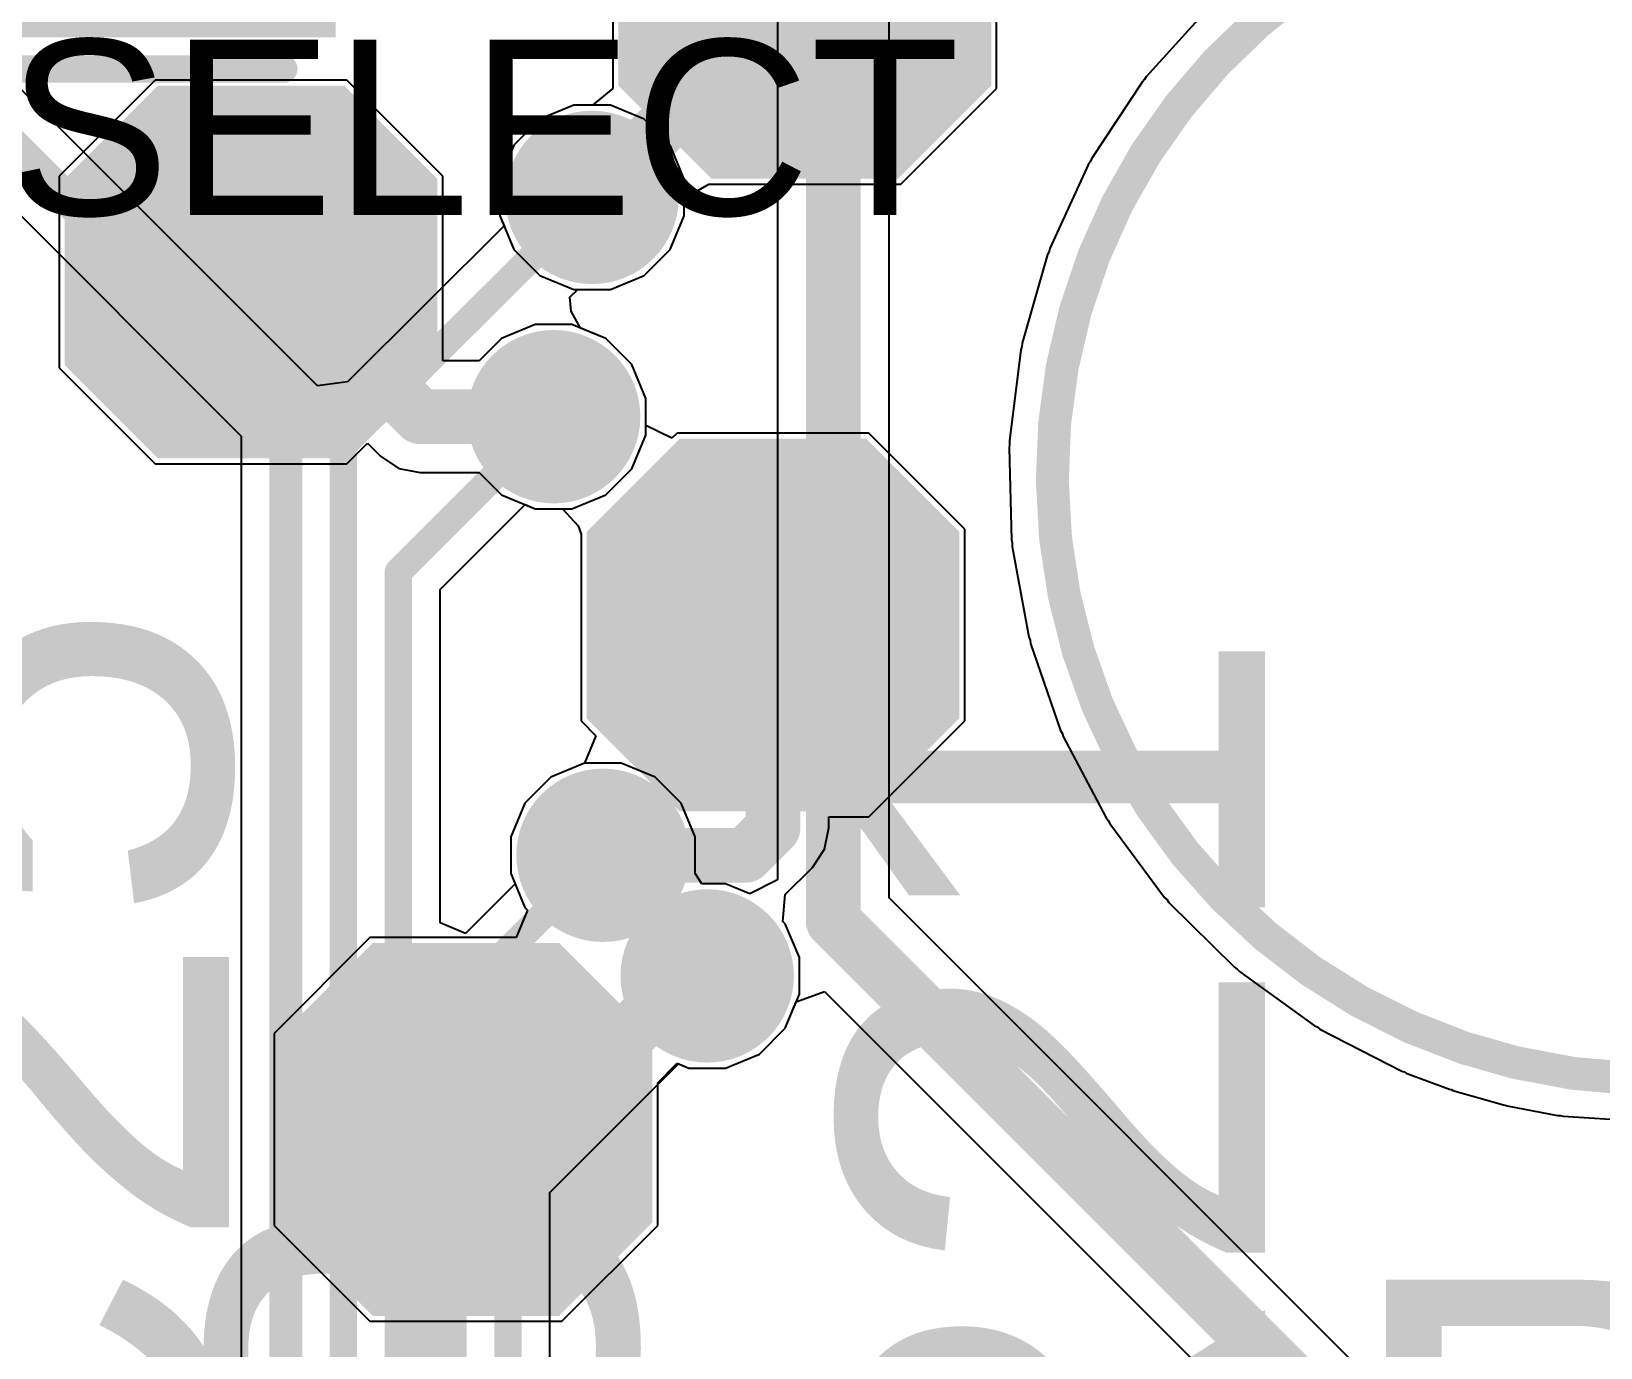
# Model space of a CAD drawing. Header units: millimetres. Extents: x -23 to 83, y -38 to 11.
# Drawn here: x 65.96 to 73.23, y -2.03 to 4.07 of the extents above; entities that cross this region are included whole.
import ezdxf

# ---------------------------------------------------------------- set-up
doc = ezdxf.new("R2010")
doc.units = ezdxf.units.MM
for name, color, linetype in [('BottomLayer', 5, 'Continuous'), ('BottomPaste', 16, 'Continuous'), ('BottomSolder', 6, 'Continuous'), ('Mechanical2', 216, 'Continuous'), ('TopLayer', 1, 'Continuous'), ('TopOverlay', 2, 'Continuous'), ('TopPaste', 8, 'Continuous'), ('TopSolder', 216, 'Continuous'), ('ViaHoleLayer', 16, 'Continuous')]:
    doc.layers.add(name, color=color, linetype=linetype)
doc.styles.add('Arial', font='', dxfattribs={"height": 0.2})
doc.styles.get('Arial').set_extended_font_data('Arial')

# ---------------------------------------------------------------- blocks, each defined once
blk = doc.blocks.new('T__________B_70')
at = {"layer": 'BottomLayer'}
blk.add_hatch(color=5, dxfattribs=at).paths.add_polyline_path([(0.381, 0.762), (-0.381, 0.762), (-0.762, 0.381), (-0.762, -0.381), (-0.381, -0.762), (0.381, -0.762), (0.762, -0.381), (0.762, 0.381)])
at = {"layer": 'BottomPaste'}
blk.add_hatch(color=16, dxfattribs=at).paths.add_polyline_path([(0.381, 0.762), (-0.381, 0.762), (-0.762, 0.381), (-0.762, -0.381), (-0.381, -0.762), (0.381, -0.762), (0.762, -0.381), (0.762, 0.381)])
at = {"layer": 'BottomSolder'}
blk.add_hatch(color=6, dxfattribs=at).paths.add_polyline_path([(0.4318, 0.8636), (-0.4318, 0.8636), (-0.8636, 0.4318), (-0.8636, -0.4318), (-0.4318, -0.8636), (0.4318, -0.8636), (0.8636, -0.4318), (0.8636, 0.4318)])
blk = doc.blocks.new('T__________B_74')
at = {"layer": 'BottomLayer'}
blk.add_hatch(color=5, dxfattribs=at).paths.add_polyline_path([(0.381, 0.762), (-0.381, 0.762), (-0.762, 0.381), (-0.762, -0.381), (-0.381, -0.762), (0.381, -0.762), (0.762, -0.381), (0.762, 0.381)])
at = {"layer": 'BottomPaste'}
blk.add_hatch(color=16, dxfattribs=at).paths.add_polyline_path([(0.381, 0.762), (-0.381, 0.762), (-0.762, 0.381), (-0.762, -0.381), (-0.381, -0.762), (0.381, -0.762), (0.762, -0.381), (0.762, 0.381)])
at = {"layer": 'BottomSolder'}
blk.add_hatch(color=6, dxfattribs=at).paths.add_polyline_path([(0.4318, 0.8636), (-0.4318, 0.8636), (-0.8636, 0.4318), (-0.8636, -0.4318), (-0.4318, -0.8636), (0.4318, -0.8636), (0.8636, -0.4318), (0.8636, 0.4318)])
blk = doc.blocks.new('T__________B_75')
at = {"layer": 'BottomLayer'}
blk.add_hatch(color=5, dxfattribs=at).paths.add_polyline_path([(0.381, 0.762), (-0.381, 0.762), (-0.762, 0.381), (-0.762, -0.381), (-0.381, -0.762), (0.381, -0.762), (0.762, -0.381), (0.762, 0.381)])
at = {"layer": 'BottomPaste'}
blk.add_hatch(color=16, dxfattribs=at).paths.add_polyline_path([(0.381, 0.762), (-0.381, 0.762), (-0.762, 0.381), (-0.762, -0.381), (-0.381, -0.762), (0.381, -0.762), (0.762, -0.381), (0.762, 0.381)])
at = {"layer": 'BottomSolder'}
blk.add_hatch(color=6, dxfattribs=at).paths.add_polyline_path([(0.4318, 0.8636), (-0.4318, 0.8636), (-0.8636, 0.4318), (-0.8636, -0.4318), (-0.4318, -0.8636), (0.4318, -0.8636), (0.8636, -0.4318), (0.8636, 0.4318)])
blk = doc.blocks.new('T__________B_76')
at = {"layer": 'BottomLayer'}
blk.add_hatch(color=5, dxfattribs=at).paths.add_polyline_path([(0.381, 0.762), (-0.381, 0.762), (-0.762, 0.381), (-0.762, -0.381), (-0.381, -0.762), (0.381, -0.762), (0.762, -0.381), (0.762, 0.381)])
at = {"layer": 'BottomPaste'}
blk.add_hatch(color=16, dxfattribs=at).paths.add_polyline_path([(0.381, 0.762), (-0.381, 0.762), (-0.762, 0.381), (-0.762, -0.381), (-0.381, -0.762), (0.381, -0.762), (0.762, -0.381), (0.762, 0.381)])
at = {"layer": 'BottomSolder'}
blk.add_hatch(color=6, dxfattribs=at).paths.add_polyline_path([(0.4318, 0.8636), (-0.4318, 0.8636), (-0.8636, 0.4318), (-0.8636, -0.4318), (-0.4318, -0.8636), (0.4318, -0.8636), (0.8636, -0.4318), (0.8636, 0.4318)])
blk = doc.blocks.new('EVQ_P7J01P_119')
at = {"layer": 'TopLayer'}
for points in [[(-2.5, 1.25), (-1.1, 1.25), (-1.1, 0.2), (-2.5, 0.2)], [(1.1, 1.25), (2.5, 1.25), (2.5, 0.2), (1.1, 0.2)], [(-2.5, -0.2), (-1.1, -0.2), (-1.1, -1.25), (-2.5, -1.25)], [(1.1, -0.2), (2.5, -0.2), (2.5, -1.25), (1.1, -1.25)]]:
    blk.add_hatch(color=1, dxfattribs=at).paths.add_polyline_path(points)
at = {"layer": 'TopPaste'}
for points in [[(-2.5, 1.25), (-1.1, 1.25), (-1.1, 0.2), (-2.5, 0.2)], [(1.1, 1.25), (2.5, 1.25), (2.5, 0.2), (1.1, 0.2)], [(-2.5, -0.2), (-1.1, -0.2), (-1.1, -1.25), (-2.5, -1.25)], [(1.1, -0.2), (2.5, -0.2), (2.5, -1.25), (1.1, -1.25)]]:
    blk.add_hatch(color=8, dxfattribs=at).paths.add_polyline_path(points)
at = {"layer": 'TopSolder'}
for points in [[(-2.6016, 1.3516), (-0.9984, 1.3516), (-0.9984, 0.0984), (-2.6016, 0.0984)], [(0.9984, 1.3516), (2.6016, 1.3516), (2.6016, 0.0984), (0.9984, 0.0984)], [(-2.6016, -0.0984), (-0.9984, -0.0984), (-0.9984, -1.3516), (-2.6016, -1.3516)], [(0.9984, -0.0984), (2.6016, -0.0984), (2.6016, -1.3516), (0.9984, -1.3516)]]:
    blk.add_hatch(color=216, dxfattribs=at).paths.add_polyline_path(points)
at = {"layer": 'TopOverlay', "const_width": 0.127}
for points in [[(2.286, 1.4986), (-2.3622, 1.4986)], [(-0.6858, -0.8128), (-0.8382, -0.9652)], [(-0.3302, -0.8128), (-0.6858, -0.8128)], [(-0.8382, -0.9652), (-0.8382, -1.1938)], [(1.5748, -1.4732), (-1.6002, -1.4732)]]:
    blk.add_lwpolyline(points, dxfattribs=at)
at = {"layer": 'TopOverlay', "const_width": 0.0635}
for points in [[(-2.3939, 1.4986, 1), (-2.3304, 1.4986, 1)], [(2.2542, 1.4986, 1), (2.3178, 1.4986, 1)], [(-0.7176, -0.8128, 1), (-0.654, -0.8128, 1)], [(-0.7176, -0.8128, 1), (-0.654, -0.8128, 1)], [(-0.3619, -0.8128, 1), (-0.2984, -0.8128, 1)], [(-0.87, -0.9652, 1), (-0.8065, -0.9652, 1)], [(-0.87, -0.9652, 1), (-0.8065, -0.9652, 1)], [(-0.87, -1.1938, 1), (-0.8065, -1.1938, 1)], [(-1.632, -1.4732, 1), (-1.5684, -1.4732, 1)], [(1.5431, -1.4732, 1), (1.6065, -1.4732, 1)]]:
    blk.add_lwpolyline(points, format="xyb", close=True, dxfattribs=at)
at = {"layer": 'TopOverlay'}
blk.add_text('PCB EDGE', height=0.508, rotation=-90, dxfattribs=at).set_placement((-0.1892, 1.0203))

msp = doc.modelspace()

# ---------------------------------------------------------------- hatches: boundary and pattern name
at = {"layer": 'BottomLayer'}
h = msp.add_hatch(color=5, dxfattribs=at)
edge = h.paths.add_edge_path()
edge.add_arc((68.5546, 3.302), 0.3, 0, 360)
h = msp.add_hatch(color=5, dxfattribs=at)
edge = h.paths.add_edge_path()
edge.add_arc((68.3768, 2.286), 0.3, 0, 360)
h = msp.add_hatch(color=5, dxfattribs=at)
edge = h.paths.add_edge_path()
edge.add_arc((68.6054, 0.254), 0.3, 0, 360)
h = msp.add_hatch(color=5, dxfattribs=at)
edge = h.paths.add_edge_path()
edge.add_arc((69.088, -0.3048), 0.3, 0, 360)
at = {"layer": 'BottomSolder'}
h = msp.add_hatch(color=6, dxfattribs=at)
edge = h.paths.add_edge_path()
edge.add_arc((68.5546, 3.302), 0.4016, 0, 360)
h = msp.add_hatch(color=6, dxfattribs=at)
edge = h.paths.add_edge_path()
edge.add_arc((68.3768, 2.286), 0.4016, 0, 360)
h = msp.add_hatch(color=6, dxfattribs=at)
edge = h.paths.add_edge_path()
edge.add_arc((68.6054, 0.254), 0.4016, 0, 360)
h = msp.add_hatch(color=6, dxfattribs=at)
edge = h.paths.add_edge_path()
edge.add_arc((69.088, -0.3048), 0.4016, 0, 360)
at = {"layer": 'TopLayer'}
h = msp.add_hatch(color=1, dxfattribs=at)
edge = h.paths.add_edge_path()
edge.add_arc((68.5546, 3.302), 0.3, 0, 360)
h = msp.add_hatch(color=1, dxfattribs=at)
edge = h.paths.add_edge_path()
edge.add_arc((68.3768, 2.286), 0.3, 0, 360)
h = msp.add_hatch(color=1, dxfattribs=at)
edge = h.paths.add_edge_path()
edge.add_arc((68.6054, 0.254), 0.3, 0, 360)
h = msp.add_hatch(color=1, dxfattribs=at)
edge = h.paths.add_edge_path()
edge.add_arc((69.088, -0.3048), 0.3, 0, 360)
at = {"layer": 'TopSolder'}
h = msp.add_hatch(color=216, dxfattribs=at)
edge = h.paths.add_edge_path()
edge.add_arc((68.5546, 3.302), 0.4016, 0, 360)
h = msp.add_hatch(color=216, dxfattribs=at)
edge = h.paths.add_edge_path()
edge.add_arc((68.3768, 2.286), 0.4016, 0, 360)
h = msp.add_hatch(color=216, dxfattribs=at)
edge = h.paths.add_edge_path()
edge.add_arc((68.6054, 0.254), 0.4016, 0, 360)
h = msp.add_hatch(color=216, dxfattribs=at)
edge = h.paths.add_edge_path()
edge.add_arc((69.088, -0.3048), 0.4016, 0, 360)
at = {"layer": 'ViaHoleLayer'}
h = msp.add_hatch(color=16, dxfattribs=at)
edge = h.paths.add_edge_path()
edge.add_arc((68.5546, 3.302), 0.15, 0, 360)
h = msp.add_hatch(color=16, dxfattribs=at)
edge = h.paths.add_edge_path()
edge.add_arc((68.3768, 2.286), 0.15, 0, 360)
h = msp.add_hatch(color=16, dxfattribs=at)
edge = h.paths.add_edge_path()
edge.add_arc((68.6054, 0.254), 0.15, 0, 360)
h = msp.add_hatch(color=16, dxfattribs=at)
edge = h.paths.add_edge_path()
edge.add_arc((69.088, -0.3048), 0.15, 0, 360)

# ---------------------------------------------------------------- linework, layer by layer
at = {"layer": 'BottomLayer'}
for p, q in [((68.6511, 4.6962), (68.6511, 3.8072)), ((70.4291, 3.8072), (70.4291, 4.6962)), ((71.4083, 4.1768), (71.1221, 3.8608)), ((71.1221, 3.8608), (71.1141, 3.8474)), ((66.5302, 3.8453), (66.0857, 3.4008)), ((67.4192, 3.8453), (66.5302, 3.8453)), ((67.8637, 3.4008), (67.4192, 3.8453)), ((68.6511, 3.8072), (68.5565, 3.729)), ((69.9846, 3.3627), (70.4291, 3.8072)), ((71.1031, 3.8362), (70.8683, 3.4805)), ((71.1141, 3.8474), (71.1031, 3.8362)), ((68.4697, 3.729), (68.3127, 3.664)), ((68.5565, 3.729), (68.4697, 3.729)), ((68.3127, 3.664), (68.1926, 3.5439)), ((68.1926, 3.5439), (68.1276, 3.3869)), ((70.8532, 3.4533), (70.6752, 3.0659)), ((70.8624, 3.466), (70.8532, 3.4533)), ((70.8683, 3.4805), (70.8624, 3.466)), ((66.0857, 3.4008), (66.0857, 2.5118)), ((67.8637, 2.547), (67.8637, 3.4008)), ((68.1276, 3.3869), (68.1276, 3.2171)), ((68.9816, 3.2971), (69.0956, 3.3627)), ((69.0956, 3.3627), (69.9846, 3.3627)), ((68.9816, 3.2171), (68.9816, 3.2971)), ((68.1276, 3.2171), (68.1926, 3.0601)), ((68.9166, 3.0601), (68.9816, 3.2171)), ((68.1926, 3.0601), (68.3127, 2.94)), ((68.7965, 2.94), (68.9166, 3.0601)), ((70.6752, 3.0659), (70.6716, 3.0507)), ((70.6644, 3.0367), (70.5475, 2.6268)), ((70.6716, 3.0507), (70.6644, 3.0367)), ((68.3127, 2.94), (68.4697, 2.875)), ((68.6395, 2.875), (68.7965, 2.94)), ((68.4697, 2.875), (68.6395, 2.875)), ((68.2919, 2.713), (68.1349, 2.648)), ((68.4617, 2.713), (68.2919, 2.713)), ((68.6187, 2.648), (68.4617, 2.713)), ((68.1349, 2.648), (68.0319, 2.545)), ((68.7388, 2.5279), (68.6187, 2.648)), ((70.5475, 2.6268), (70.5462, 2.6112)), ((67.8658, 2.545), (67.8637, 2.547)), ((68.0319, 2.545), (67.8658, 2.545)), ((70.5412, 2.5963), (70.488, 2.1734)), ((70.5462, 2.6112), (70.5412, 2.5963)), ((66.0857, 2.5118), (66.5302, 2.0673)), ((68.8038, 2.3709), (68.7388, 2.5279)), ((68.8038, 2.2449), (68.8038, 2.3709)), ((68.9246, 2.1861), (68.8038, 2.2449)), ((68.9483, 2.2098), (68.9246, 2.1861)), ((69.8373, 2.2098), (68.9483, 2.2098)), ((70.2818, 1.7653), (69.8373, 2.2098)), ((67.4192, 2.0673), (67.5151, 2.1632)), ((67.5151, 2.1632), (67.5754, 2.1029)), ((70.4891, 2.1577), (70.4865, 2.1423)), ((70.4865, 2.1423), (70.4982, 1.7162)), ((70.488, 2.1734), (70.4891, 2.1577)), ((66.5302, 2.0673), (67.4192, 2.0673)), ((67.5754, 2.1029), (67.6594, 2.0467)), ((67.6594, 2.0467), (67.7585, 2.027)), ((67.7585, 2.027), (68.0319, 2.027)), ((68.0319, 2.027), (68.1349, 1.924)), ((68.1349, 1.924), (68.2919, 1.859)), ((68.2919, 1.859), (68.4179, 1.859)), ((68.4179, 1.859), (68.4899, 1.7805)), ((68.4899, 1.7805), (68.5038, 1.7417)), ((70.2818, 0.8763), (70.2818, 1.7653)), ((68.5038, 1.7417), (68.5038, 0.8763)), ((70.4982, 1.7162), (70.5017, 1.7009)), ((70.5017, 1.7009), (70.5015, 1.6852)), ((70.5015, 1.6852), (70.5779, 1.2659)), ((70.5779, 1.2659), (70.5836, 1.2513)), ((70.5836, 1.2513), (70.5858, 1.2358)), ((70.5858, 1.2358), (70.7251, 0.8329)), ((68.5038, 0.8763), (68.5721, 0.808)), ((69.8373, 0.4318), (70.2818, 0.8763)), ((68.5721, 0.808), (68.5205, 0.681)), ((70.7251, 0.8329), (70.733, 0.8194)), ((70.733, 0.8194), (70.7375, 0.8044)), ((70.7375, 0.8044), (70.9365, 0.4274)), ((68.5205, 0.681), (68.3635, 0.616)), ((68.3635, 0.616), (68.2434, 0.4959)), ((68.2434, 0.4959), (68.1784, 0.3389)), ((69.6321, 0.2819), (69.6518, 0.381)), ((69.6518, 0.381), (69.6518, 0.4318)), ((69.6518, 0.4318), (69.8373, 0.4318)), ((70.9365, 0.4274), (70.9463, 0.4152)), ((70.9463, 0.4152), (70.953, 0.4011)), ((70.953, 0.4011), (71.2071, 0.0587)), ((68.1784, 0.3389), (68.1784, 0.1691)), ((69.5759, 0.1979), (69.6321, 0.2819)), ((68.1784, 0.1691), (68.2434, 0.0121)), ((69.4498, 0.0717), (69.5759, 0.1979)), ((68.2555, 0), (68.2029, -0.127)), ((68.2434, 0.0121), (68.2555, 0)), ((69.4391, -0.0521), (69.4498, 0.0717)), ((71.2071, 0.0587), (71.2187, 0.0482)), ((71.2187, 0.0482), (71.2274, 0.0352)), ((71.2274, 0.0352), (71.5306, -0.2645)), ((69.45, -0.0629), (69.4391, -0.0521)), ((69.515, -0.2199), (69.45, -0.0629)), ((67.5259, -0.127), (67.0814, -0.5715)), ((68.2029, -0.127), (67.5259, -0.127)), ((69.515, -0.3897), (69.515, -0.2199)), ((71.5306, -0.2645), (71.5437, -0.2731)), ((71.5437, -0.2731), (71.5543, -0.2846)), ((71.5543, -0.2846), (71.8995, -0.5347)), ((69.45, -0.5467), (69.515, -0.3897)), ((67.0814, -0.5715), (67.0814, -1.4605)), ((69.3299, -0.6668), (69.45, -0.5467)), ((71.8995, -0.5347), (71.9138, -0.5412)), ((71.9138, -0.5412), (71.926, -0.551)), ((71.926, -0.551), (72.3053, -0.7456)), ((68.8594, -0.7999), (68.9496, -0.7097)), ((68.9496, -0.7097), (69.0031, -0.7318)), ((69.1729, -0.7318), (69.3299, -0.6668)), ((69.0031, -0.7318), (69.1729, -0.7318)), ((72.3053, -0.7456), (72.3166, -0.7489)), ((72.3166, -0.7489), (72.3266, -0.7551)), ((72.3266, -0.7551), (72.5263, -0.8302)), ((68.8594, -1.4605), (68.8594, -0.7999)), ((72.5263, -0.8302), (72.5346, -0.8316)), ((72.5346, -0.8316), (72.5421, -0.8354)), ((72.5421, -0.8354), (72.7766, -0.9022)), ((72.7766, -0.9022), (72.7854, -0.9029)), ((72.7854, -0.9029), (72.7936, -0.9063)), ((72.7936, -0.9063), (73.0272, -0.9516)), ((73.0272, -0.9516), (73.0403, -0.9516)), ((73.0403, -0.9516), (73.053, -0.955)), ((73.053, -0.955), (73.5275, -0.9853)), ((67.0814, -1.4605), (67.5259, -1.905)), ((68.4149, -1.905), (68.8594, -1.4605)), ((67.5259, -1.905), (68.4149, -1.905))]:
    msp.add_line(p, q, dxfattribs=at)
at = {"layer": 'BottomLayer', "const_width": 0.254}
for points in [[(68.5546, 3.302), (69.5043, 4.2517)], [(66.9747, 2.9563), (67.0882, 2.9563)], [(67.0882, 2.9563), (67.7585, 2.286)], [(67.7585, 2.286), (68.3768, 2.286)], [(69.3928, 0.381), (69.3928, 1.3208)], [(69.2658, 0.254), (69.3928, 0.381)], [(68.6054, 0.254), (69.2658, 0.254)], [(69.0218, -0.371), (69.088, -0.3048)], [(68.277, -1.016), (68.922, -0.371)], [(68.922, -0.371), (69.0218, -0.371)], [(67.9704, -1.016), (68.277, -1.016)]]:
    msp.add_lwpolyline(points, dxfattribs=at)
at = {"layer": 'BottomLayer', "const_width": 0.127}
for points in [[(68.4911, 3.302, 1), (68.6181, 3.302, 1)], [(66.9112, 2.9563, 1), (67.0382, 2.9563, 1)], [(67.0247, 2.9563, 1), (67.1517, 2.9563, 1)], [(67.0247, 2.9563, 1), (67.1517, 2.9563, 1)], [(67.695, 2.286, 1), (67.822, 2.286, 1)], [(67.695, 2.286, 1), (67.822, 2.286, 1)], [(68.3133, 2.286, 1), (68.4403, 2.286, 1)], [(69.3293, 1.3208, 1), (69.4563, 1.3208, 1)], [(69.3293, 0.381, 1), (69.4563, 0.381, 1)], [(69.3293, 0.381, 1), (69.4563, 0.381, 1)], [(68.5419, 0.254, 1), (68.6689, 0.254, 1)], [(69.2023, 0.254, 1), (69.3293, 0.254, 1)], [(69.2023, 0.254, 1), (69.3293, 0.254, 1)], [(69.0245, -0.3048, 1), (69.1515, -0.3048, 1)], [(68.8585, -0.371, 1), (68.9855, -0.371, 1)], [(68.8585, -0.371, 1), (68.9855, -0.371, 1)], [(68.9583, -0.371, 1), (69.0853, -0.371, 1)], [(68.9583, -0.371, 1), (69.0853, -0.371, 1)], [(67.9069, -1.016, 1), (68.0339, -1.016, 1)], [(68.2135, -1.016, 1), (68.3405, -1.016, 1)], [(68.2135, -1.016, 1), (68.3405, -1.016, 1)]]:
    msp.add_lwpolyline(points, format="xyb", close=True, dxfattribs=at)
at = {"layer": 'Mechanical2', "const_width": 0.1524}
for points in [[(72.598, -0.6393, -0.957292), (74.1296, 4.7292)], [(76.1954, 2.6744, -0.560882), (72.8325, -0.7061)]]:
    msp.add_lwpolyline(points, format="xyb", dxfattribs=at)
msp.add_lwpolyline([(72.598, -0.6393), (72.8325, -0.7061)], dxfattribs=at)
at = {"layer": 'Mechanical2', "const_width": 0.0762}
for points in [[(72.5599, -0.6393, 1), (72.6361, -0.6393, 1)], [(72.5599, -0.6393, 1), (72.6361, -0.6393, 1)], [(72.7944, -0.7061, 1), (72.8706, -0.7061, 1)], [(72.7944, -0.7061, 1), (72.8706, -0.7061, 1)]]:
    msp.add_lwpolyline(points, format="xyb", close=True, dxfattribs=at)
at = {"layer": 'TopLayer'}
for p, q in [((69.9312, 0.0565), (69.9312, 4.9022)), ((69.4132, 4.7949), (69.4132, 0.1398)), ((71.4083, 4.1768), (71.1221, 3.8608)), ((67.2829, 2.4283), (65.8309, 3.8803)), ((71.1221, 3.8608), (71.1141, 3.8474)), ((71.1031, 3.8362), (70.8683, 3.4805)), ((71.1141, 3.8474), (71.1031, 3.8362)), ((68.4697, 3.729), (68.3127, 3.664)), ((68.6395, 3.729), (68.4697, 3.729)), ((68.7965, 3.664), (68.6395, 3.729)), ((68.3127, 3.664), (68.1926, 3.5439)), ((68.9166, 3.5439), (68.7965, 3.664)), ((65.5986, 3.5266), (66.9292, 2.196)), ((68.1926, 3.5439), (68.1276, 3.3869)), ((68.9816, 3.3869), (68.9166, 3.5439)), ((70.8532, 3.4533), (70.6752, 3.0659)), ((70.8624, 3.466), (70.8532, 3.4533)), ((70.8683, 3.4805), (70.8624, 3.466)), ((68.1276, 3.3869), (68.1276, 3.2171)), ((68.9816, 3.2171), (68.9816, 3.3869)), ((68.1276, 3.2171), (68.1471, 3.1701)), ((68.9166, 3.0601), (68.9816, 3.2171)), ((68.1471, 3.1701), (67.4224, 2.448)), ((68.7965, 2.94), (68.9166, 3.0601)), ((70.6752, 3.0659), (70.6716, 3.0507)), ((70.6644, 3.0367), (70.5475, 2.6268)), ((70.6716, 3.0507), (70.6644, 3.0367)), ((68.6395, 2.875), (68.7965, 2.94)), ((68.4525, 2.84), (68.4891, 2.875)), ((68.4573, 2.7746), (68.4525, 2.84)), ((68.4891, 2.875), (68.6395, 2.875)), ((68.5009, 2.6968), (68.4573, 2.7746)), ((68.6187, 2.648), (68.5009, 2.6968)), ((68.7388, 2.5279), (68.6187, 2.648)), ((70.5475, 2.6268), (70.5462, 2.6112)), ((70.5412, 2.5963), (70.488, 2.1734)), ((70.5462, 2.6112), (70.5412, 2.5963)), ((68.8038, 2.3709), (68.7388, 2.5279)), ((67.4224, 2.448), (67.2829, 2.4283)), ((67.2829, 2.4283), (67.2829, 2.4283)), ((68.8038, 2.2011), (68.8038, 2.3709)), ((66.9292, 2.196), (66.9292, -5.6711)), ((68.7388, 2.0441), (68.8038, 2.2011)), ((70.4891, 2.1577), (70.4865, 2.1423)), ((70.4865, 2.1423), (70.4982, 1.7162)), ((70.488, 2.1734), (70.4891, 2.1577)), ((68.6187, 1.924), (68.7388, 2.0441)), ((68.4617, 1.859), (68.6187, 1.924)), ((67.8513, 1.4858), (68.2442, 1.8787)), ((68.2442, 1.8787), (68.2919, 1.859)), ((68.2919, 1.859), (68.4617, 1.859)), ((70.4982, 1.7162), (70.5017, 1.7009)), ((70.5017, 1.7009), (70.5015, 1.6852)), ((70.5015, 1.6852), (70.5779, 1.2659)), ((67.8513, -0.0595), (67.8513, 1.4858)), ((70.5779, 1.2659), (70.5836, 1.2513)), ((70.5836, 1.2513), (70.5858, 1.2358)), ((70.5858, 1.2358), (70.7251, 0.8329)), ((70.7251, 0.8329), (70.733, 0.8194)), ((70.733, 0.8194), (70.7375, 0.8044)), ((70.7375, 0.8044), (70.9365, 0.4274)), ((68.5205, 0.681), (68.3635, 0.616)), ((68.6903, 0.681), (68.5205, 0.681)), ((68.8473, 0.616), (68.6903, 0.681)), ((68.3635, 0.616), (68.2434, 0.4959)), ((68.9674, 0.4959), (68.8473, 0.616)), ((68.2434, 0.4959), (68.1784, 0.3389)), ((69.0324, 0.3389), (68.9674, 0.4959)), ((70.9365, 0.4274), (70.9463, 0.4152)), ((70.9463, 0.4152), (70.953, 0.4011)), ((70.953, 0.4011), (71.2071, 0.0587)), ((68.1784, 0.3389), (68.1784, 0.1691)), ((69.0324, 0.1691), (69.0324, 0.3389)), ((68.1784, 0.1691), (68.1981, 0.1214)), ((69.0637, 0.1222), (69.0324, 0.1691)), ((68.1981, 0.1214), (67.9686, -0.1081)), ((69.1729, 0.1222), (69.0637, 0.1222)), ((69.2862, 0.0753), (69.1729, 0.1222)), ((69.4132, 0.1398), (69.2862, 0.0753)), ((72.7712, -2.7836), (69.9312, 0.0565)), ((71.2071, 0.0587), (71.2187, 0.0482)), ((71.2187, 0.0482), (71.2274, 0.0352)), ((71.2274, 0.0352), (71.5306, -0.2645)), ((67.9686, -0.1081), (67.8513, -0.0595)), ((71.5306, -0.2645), (71.5437, -0.2731)), ((71.5437, -0.2731), (71.5543, -0.2846)), ((71.5543, -0.2846), (71.8995, -0.5347)), ((69.45, -0.5467), (69.5004, -0.4249)), ((69.5004, -0.4249), (69.6323, -0.3772)), ((69.6323, -0.3772), (72.3291, -3.074)), ((69.3299, -0.6668), (69.45, -0.5467)), ((71.8995, -0.5347), (71.9138, -0.5412)), ((71.9138, -0.5412), (71.926, -0.551)), ((71.926, -0.551), (72.3053, -0.7456)), ((68.3593, -1.3082), (68.9554, -0.7121)), ((68.9554, -0.7121), (69.0031, -0.7318)), ((69.1729, -0.7318), (69.3299, -0.6668)), ((69.0031, -0.7318), (69.1729, -0.7318)), ((72.3053, -0.7456), (72.3166, -0.7489)), ((72.3166, -0.7489), (72.3266, -0.7551)), ((72.3266, -0.7551), (72.5263, -0.8302)), ((72.5263, -0.8302), (72.5346, -0.8316)), ((72.5346, -0.8316), (72.5421, -0.8354)), ((72.5421, -0.8354), (72.7766, -0.9022)), ((72.7766, -0.9022), (72.7854, -0.9029)), ((72.7854, -0.9029), (72.7936, -0.9063)), ((72.7936, -0.9063), (73.0272, -0.9516)), ((73.0272, -0.9516), (73.0403, -0.9516)), ((73.0403, -0.9516), (73.053, -0.955)), ((73.053, -0.955), (73.5275, -0.9853)), ((68.3593, -2.8953), (68.3593, -1.3082))]:
    msp.add_line(p, q, dxfattribs=at)
for points, const_width in [([(69.6722, -0.0508), (69.6722, 4.9022)], 0.254), ([(65.6844, 3.7338), (67.1364, 2.2818)], 0.1524), ([(67.4031, 2.1546), (68.5546, 3.302)], 0.127), ([(67.1364, -5.6711), (67.1364, 2.2818)], 0.1524), ([(67.6571, 1.5663), (68.3768, 2.286)], 0.127), ([(67.4031, -5.8731), (67.4031, 2.1546)], 0.127), ([(67.6571, -3.2961), (67.6571, 1.5663)], 0.127), ([(67.9111, -0.4403), (68.6054, 0.254)], 0.127), ([(69.6722, -0.0508), (72.5881, -2.9667)], 0.254), ([(68.1651, -1.2277), (69.088, -0.3048)], 0.127), ([(67.9111, -3.4013), (67.9111, -0.4403)], 0.127), ([(68.1651, -6.2143), (68.1651, -1.2277)], 0.127)]:
    msp.add_lwpolyline(points, dxfattribs=dict(at, const_width=const_width))
for points, const_width in [([(68.5229, 3.302, 1), (68.5863, 3.302, 1)], 0.0635), ([(67.0983, 2.2818, 1), (67.1745, 2.2818, 1)], 0.0762), ([(67.0983, 2.2818, 1), (67.1745, 2.2818, 1)], 0.0762), ([(68.3451, 2.286, 1), (68.4085, 2.286, 1)], 0.0635), ([(67.3713, 2.1546, 1), (67.4348, 2.1546, 1)], 0.0635), ([(67.3713, 2.1546, 1), (67.4348, 2.1546, 1)], 0.0635), ([(67.6253, 1.5663, 1), (67.6888, 1.5663, 1)], 0.0635), ([(67.6253, 1.5663, 1), (67.6888, 1.5663, 1)], 0.0635), ([(68.5736, 0.254, 1), (68.6371, 0.254, 1)], 0.0635), ([(69.6087, -0.0508, 1), (69.7357, -0.0508, 1)], 0.127), ([(69.6087, -0.0508, 1), (69.7357, -0.0508, 1)], 0.127), ([(69.0562, -0.3048, 1), (69.1197, -0.3048, 1)], 0.0635), ([(67.8793, -0.4403, 1), (67.9428, -0.4403, 1)], 0.0635), ([(67.8793, -0.4403, 1), (67.9428, -0.4403, 1)], 0.0635), ([(68.1333, -1.2277, 1), (68.1968, -1.2277, 1)], 0.0635), ([(68.1333, -1.2277, 1), (68.1968, -1.2277, 1)], 0.0635)]:
    msp.add_lwpolyline(points, format="xyb", close=True, dxfattribs=dict(at, const_width=const_width))

# ---------------------------------------------------------------- block references
at = {"rotation": 180}
for name, p in [('EVQ_P7J01P_119', (64.7649, 5.395)), ('T__________B_70', (69.5401, 4.2517)), ('T__________B_76', (66.9747, 2.9563)), ('T__________B_75', (69.3928, 1.3208)), ('T__________B_74', (67.9704, -1.016))]:
    msp.add_blockref(name, p, dxfattribs=at)

# ---------------------------------------------------------------- texts
at = {"layer": 'TopOverlay', "style": 'Arial'}
for s, height, p in [('BOOT SELECT', 0.8128, (62.3097, 3.2197)), ('R22', 1.9685, (72.0079, -3.6809))]:
    msp.add_text(s, height=height, dxfattribs=at).set_placement(p)
for s, p in [('C25', (66.8733, -3.5936)), ('R21', (71.6716, -3.711)), ('C23', (68.7529, -6.3068))]:
    msp.add_text(s, height=1.9685, rotation=90, dxfattribs=at).set_placement(p)

doc.saveas('drawing.dxf')
